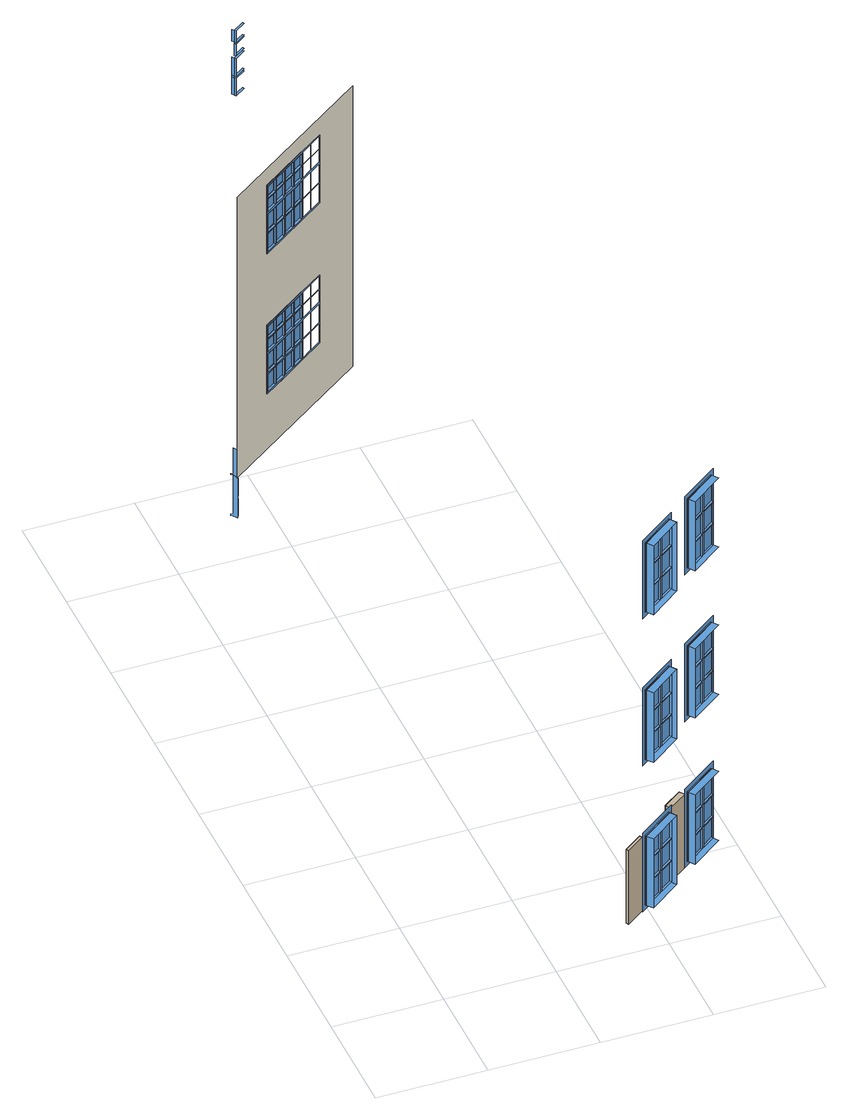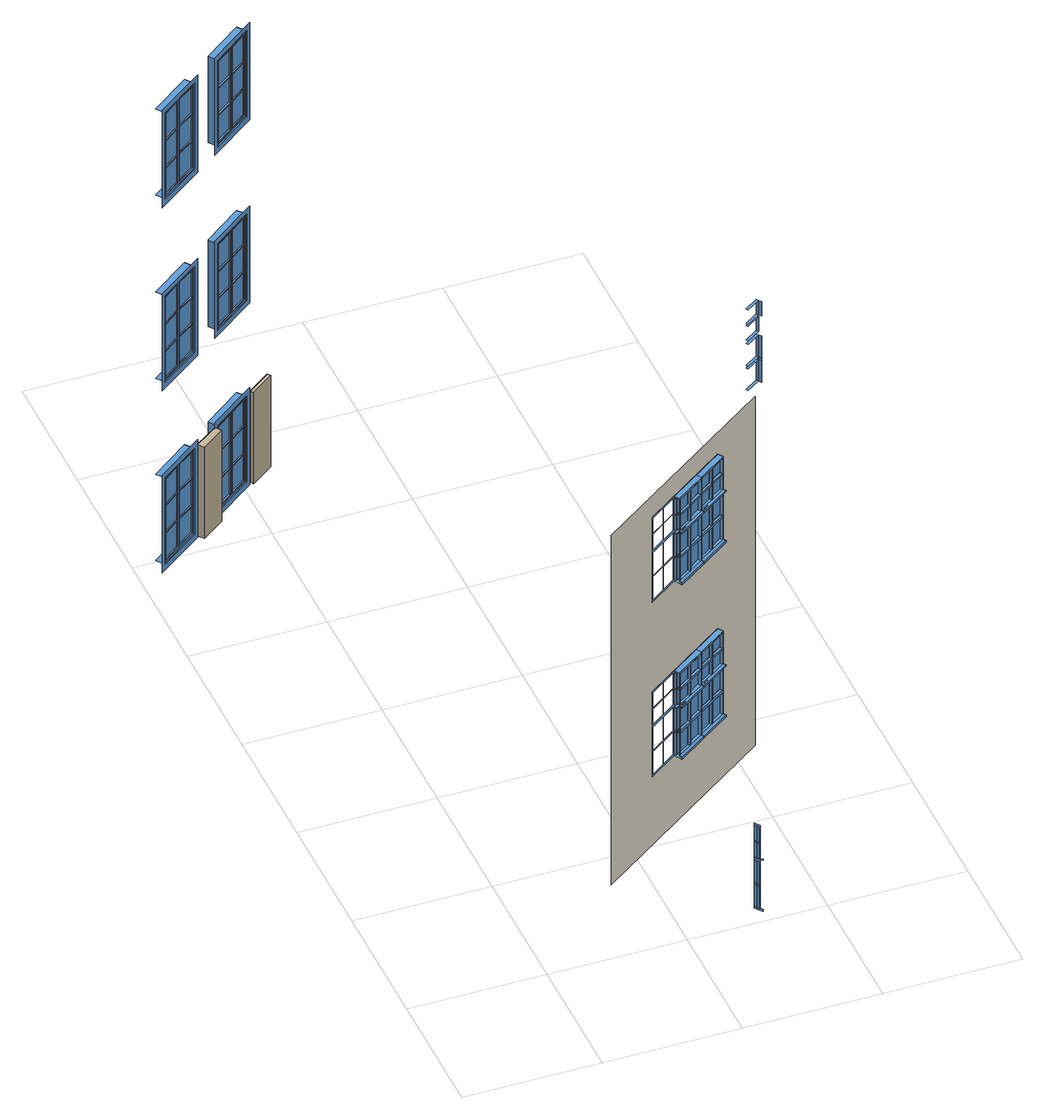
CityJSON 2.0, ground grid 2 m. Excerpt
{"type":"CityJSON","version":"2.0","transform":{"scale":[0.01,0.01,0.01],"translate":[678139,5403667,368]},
"CityObjects":{
"building1":{"type":"Building","attributes":{"measuredHeight":14.99},"children":["building1-1","building1-2"],"geometry":[{"type":"MultiSurface","lod":"3","boundaries":[[[0,1,2,3]],[[4,5,6,7]],[[8,9,10,11]],[[12,2,1,13]],[[14,6,5,15]],[[16,10,9,17]],[[18,19,20,21]],[[22,23,24,25]],[[26,27,28,29]],[[30,31,32,33]],[[34,35,36,37]],[[38,39,40,41]],[[42,43,44,45]],[[46,47,48,49]],[[50,51,52,53]],[[54,20,19,55]],[[56,24,23,57]],[[58,28,27,59]],[[60,32,31,61]],[[62,36,35,63]],[[64,40,39,65]],[[66,44,43,67]],[[68,48,47,69]],[[70,52,51,71]],[[72,73,74,75],[29,76,77,26],[78,79,18,21],[80,81,22,25]],[[82,83,84,85],[41,86,87,38],[88,89,30,33],[90,91,34,37]],[[92,93,94,95],[53,96,97,50],[98,99,42,45],[100,101,46,49]],[[77,102,27,26]],[[81,103,23,22]],[[79,104,19,18]],[[87,105,39,38]],[[91,106,35,34]],[[89,107,31,30]],[[97,108,51,50]],[[101,109,47,46]],[[99,110,43,42]],[[21,20,111,78]],[[29,28,112,76]],[[25,24,113,80]],[[33,32,114,88]],[[41,40,115,86]],[[37,36,116,90]],[[45,44,117,98]],[[53,52,118,96]],[[49,48,119,100]],[[112,28,27,102]],[[103,113,24,23]],[[104,111,20,19]],[[115,40,39,105]],[[106,116,36,35]],[[107,114,32,31]],[[118,52,51,108]],[[109,119,48,47]],[[110,117,44,43]],[[59,27,102,120]],[[121,111,20,54]],[[57,23,103,122]],[[123,113,24,56]],[[124,112,28,58]],[[55,19,104,125]],[[65,39,105,126]],[[127,114,32,60]],[[63,35,106,128]],[[129,116,36,62]],[[130,115,40,64]],[[61,31,107,131]],[[71,51,108,132]],[[133,117,44,66]],[[69,47,109,134]],[[135,119,48,68]],[[136,118,52,70]],[[67,43,110,137]],[[78,111,104,79]],[[80,113,103,81]],[[76,112,102,77]],[[88,114,107,89]],[[90,116,106,91]],[[86,115,105,87]],[[98,117,110,99]],[[100,119,109,101]],[[96,118,108,97]],[[122,103,113,123]],[[120,102,112,124]],[[125,104,111,121]],[[128,106,116,129]],[[126,105,115,130]],[[131,107,114,127]],[[134,109,119,135]],[[132,108,118,136]],[[137,110,117,133]],[[138,139,140,141],[142,0,3,143]],[[144,145,146,147],[148,4,7,149]],[[150,151,152,153],[154,8,11,155]],[[142,156,1,0]],[[148,157,5,4]],[[154,158,9,8]],[[3,2,159,143]],[[7,6,160,149]],[[11,10,161,155]],[[156,159,2,1],[162,163,164,165],[74,73,72,75]],[[157,160,6,5],[166,167,168,169],[84,83,82,85]],[[158,161,10,9],[170,171,172,173],[94,93,92,95]],[[174,159,2,12]],[[13,1,156,175]],[[176,160,6,14]],[[15,5,157,177]],[[178,161,10,16]],[[17,9,158,179]],[[180,181,182,183]],[[184,185,186,187]],[[188,189,190,191]],[[192,193,194,195]],[[196,197,198,199]],[[200,201,202,203]],[[204,205,206,207]],[[208,209,210,211]],[[212,213,214,215]],[[216,186,185,217]],[[218,190,189,219]],[[220,182,181,221]],[[222,198,197,223]],[[224,202,201,225]],[[226,194,193,227]],[[228,210,209,229]],[[230,214,213,231]],[[232,206,205,233]],[[164,163,162,165],[191,234,235,188],[236,237,184,187],[238,239,180,183]],[[168,167,166,169],[203,240,241,200],[242,243,196,199],[244,245,192,195]],[[172,171,170,173],[215,246,247,212],[248,249,208,211],[250,251,204,207]],[[235,252,189,188]],[[187,186,253,236]],[[183,182,254,238]],[[237,255,185,184]],[[239,256,181,180]],[[191,190,257,234]],[[241,258,201,200]],[[199,198,259,242]],[[195,194,260,244]],[[243,261,197,196]],[[245,262,193,192]],[[203,202,263,240]],[[247,264,213,212]],[[211,210,265,248]],[[207,206,266,250]],[[249,267,209,208]],[[251,268,205,204]],[[215,214,269,246]],[[257,190,189,252]],[[256,254,182,181]],[[255,253,186,185]],[[263,202,201,258]],[[262,260,194,193]],[[261,259,198,197]],[[269,214,213,264]],[[268,266,206,205]],[[267,265,210,209]],[[270,254,182,220]],[[221,181,256,271]],[[272,257,190,218]],[[219,189,252,273]],[[217,185,255,274]],[[275,253,186,216]],[[276,260,194,226]],[[227,193,262,277]],[[278,263,202,224]],[[225,201,258,279]],[[223,197,261,280]],[[281,259,198,222]],[[282,266,206,232]],[[233,205,268,283]],[[284,269,214,230]],[[231,213,264,285]],[[229,209,267,286]],[[287,265,210,228]],[[236,253,255,237]],[[234,257,252,235]],[[238,254,256,239]],[[242,259,261,243]],[[240,263,258,241]],[[244,260,262,245]],[[248,265,267,249]],[[246,269,264,247]],[[250,266,268,251]],[[273,252,257,272]],[[274,255,253,275]],[[271,256,254,270]],[[279,258,263,278]],[[280,261,259,281]],[[277,262,260,276]],[[285,264,269,284]],[[286,267,265,287]],[[283,268,266,282]],[[143,159,156,142]],[[149,160,157,148]],[[155,161,158,154]],[[175,156,159,174]],[[177,157,160,176]],[[179,158,161,178]],[[288,289,290,291]],[[292,293,294,295]],[[296,297,298,299]],[[300,290,289,301]],[[302,294,293,303]],[[304,298,297,305]],[[306,307,308,309]],[[310,311,312,313]],[[314,315,316,317]],[[318,319,320,321]],[[322,323,324,325]],[[326,327,328,329]],[[330,331,332,333]],[[334,335,336,337]],[[338,339,340,341]],[[342,308,307,343]],[[344,312,311,345]],[[346,316,315,347]],[[348,320,319,349]],[[350,324,323,351]],[[352,328,327,353]],[[354,332,331,355]],[[356,336,335,357]],[[358,340,339,359]],[[360,361,362,363],[317,364,365,314],[366,367,306,309],[368,369,310,313]],[[370,371,372,373],[329,374,375,326],[376,377,318,321],[378,379,322,325]],[[380,381,382,383],[341,384,385,338],[386,387,330,333],[388,389,334,337]],[[365,390,315,314]],[[369,391,311,310]],[[367,392,307,306]],[[375,393,327,326]],[[379,394,323,322]],[[377,395,319,318]],[[385,396,339,338]],[[389,397,335,334]],[[387,398,331,330]],[[309,308,399,366]],[[317,316,400,364]],[[313,312,401,368]],[[321,320,402,376]],[[329,328,403,374]],[[325,324,404,378]],[[333,332,405,386]],[[341,340,406,384]],[[337,336,407,388]],[[400,316,315,390]],[[391,401,312,311]],[[392,399,308,307]],[[403,328,327,393]],[[394,404,324,323]],[[395,402,320,319]],[[406,340,339,396]],[[397,407,336,335]],[[398,405,332,331]],[[408,399,308,342]],[[409,401,312,344]],[[410,400,316,346]],[[411,402,320,348]],[[412,404,324,350]],[[413,403,328,352]],[[414,405,332,354]],[[415,407,336,356]],[[416,406,340,358]],[[347,315,390,417]],[[345,311,391,418]],[[343,307,392,419]],[[353,327,393,420]],[[351,323,394,421]],[[349,319,395,422]],[[359,339,396,423]],[[357,335,397,424]],[[355,331,398,425]],[[366,399,392,367]],[[368,401,391,369]],[[364,400,390,365]],[[376,402,395,377]],[[378,404,394,379]],[[374,403,393,375]],[[386,405,398,387]],[[388,407,397,389]],[[384,406,396,385]],[[418,391,401,409]],[[417,390,400,410]],[[419,392,399,408]],[[421,394,404,412]],[[420,393,403,413]],[[422,395,402,411]],[[424,397,407,415]],[[423,396,406,416]],[[425,398,405,414]],[[426,427,428,429],[430,288,291,431]],[[432,433,434,435],[436,292,295,437]],[[438,439,440,441],[442,296,299,443]],[[291,290,444,431]],[[295,294,445,437]],[[299,298,446,443]],[[430,447,289,288]],[[436,448,293,292]],[[442,449,297,296]],[[447,444,290,289],[450,451,452,453],[362,361,360,363]],[[448,445,294,293],[454,455,456,457],[372,371,370,373]],[[449,446,298,297],[458,459,460,461],[382,381,380,383]],[[462,444,290,300]],[[301,289,447,463]],[[464,445,294,302]],[[303,293,448,465]],[[466,446,298,304]],[[305,297,449,467]],[[468,469,470,471]],[[472,473,474,475]],[[476,477,478,479]],[[480,481,482,483]],[[484,485,486,487]],[[488,489,490,491]],[[492,493,494,495]],[[496,497,498,499]],[[500,501,502,503]],[[504,474,473,505]],[[506,478,477,507]],[[508,470,469,509]],[[510,486,485,511]],[[512,490,489,513]],[[514,482,481,515]],[[516,498,497,517]],[[518,502,501,519]],[[520,494,493,521]],[[452,451,450,453],[479,522,523,476],[524,525,472,475],[526,527,468,471]],[[456,455,454,457],[491,528,529,488],[530,531,484,487],[532,533,480,483]],[[460,459,458,461],[503,534,535,500],[536,537,496,499],[538,539,492,495]],[[523,540,477,476]],[[475,474,541,524]],[[471,470,542,526]],[[525,543,473,472]],[[527,544,469,468]],[[479,478,545,522]],[[529,546,489,488]],[[487,486,547,530]],[[483,482,548,532]],[[531,549,485,484]],[[533,550,481,480]],[[491,490,551,528]],[[535,552,501,500]],[[499,498,553,536]],[[495,494,554,538]],[[537,555,497,496]],[[539,556,493,492]],[[503,502,557,534]],[[545,478,477,540]],[[544,542,470,469]],[[543,541,474,473]],[[551,490,489,546]],[[550,548,482,481]],[[549,547,486,485]],[[557,502,501,552]],[[556,554,494,493]],[[555,553,498,497]],[[558,542,470,508]],[[509,469,544,559]],[[560,545,478,506]],[[507,477,540,561]],[[505,473,543,562]],[[563,541,474,504]],[[564,548,482,514]],[[515,481,550,565]],[[566,551,490,512]],[[513,489,546,567]],[[511,485,549,568]],[[569,547,486,510]],[[570,554,494,520]],[[521,493,556,571]],[[572,557,502,518]],[[519,501,552,573]],[[517,497,555,574]],[[575,553,498,516]],[[524,541,543,525]],[[522,545,540,523]],[[526,542,544,527]],[[530,547,549,531]],[[528,551,546,529]],[[532,548,550,533]]],"semantics":{"surfaces":[{"type":"Window","frameKlumMaterialClass":"Wood","frameKlumMaterialIndex":"L101","paneMaterialClass":"Glass","_cityeditor_layer":"Unclassified.LoD3"}],"values":[0,0,0,0,0,0,0,0,0,0,0,0,0,0,0,0,0,0,0,0,0,0,0,0,0,0,0,0,0,0,0,0,0,0,0,0,0,0,0,0,0,0,0,0,0,0,0,0,0,0,0,0,0,0,0,0,0,0,0,0,0,0,0,0,0,0,0,0,0,0,0,0,0,0,0,0,0,0,0,0,0,0,0,0,0,0,0,0,0,0,0,0,0,0,0,0,0,0,0,0,0,0,0,0,0,0,0,0,0,0,0,0,0,0,0,0,0,0,0,0,0,0,0,0,0,0,0,0,0,0,0,0,0,0,0,0,0,0,0,0,0,0,0,0,0,0,0,0,0,0,0,0,0,0,0,0,0,0,0,0,0,0,0,0,0,0,0,0,0,0,0,0,0,0,0,0,0,0,0,0,0,0,0,0,0,0,0,0,0,0,0,0,0,0,0,0,0,0,0,0,0,0,0,0,0,0,0,0,0,0,0,0,0,0,0,0,0,0,0,0,0,0,0,0,0,0,0,0,0,0,0,0,0,0,0,0,0,0,0,0,0,0,0,0,0,0,0,0,0,0,0,0,0,0,0,0,0,0,0,0,0,0,0,0,0,0,0,0,0,0,0,0,0,0,0,0,0,0,0,0,0,0,0,0,0,0,0,0,0,0,0,0,0,0,0,0,0,0,0,0,0,0,0,0,0,0,0,0,0,0,0,0,0,0,0,0,0,0,0,0,0,0,0,0,0,0,0,0,0,0,0,0,0,0,0,0,0,0,0,0,0,0,0,0,0,0,0,0,0,0,0,0,0,0,0,0,0,0,0,0,0,0,0,0,0,0,0,0,0,0,0,0,0,0,0,0,0,0]}}]},
"building1-1":{"type":"BuildingInstallation","attributes":{"klumMaterialClass":"Wood","klumMaterialIndex":"L102","relationToConstruction":"outside"},"parents":["building1"],"geometry":[{"type":"MultiSurface","lod":"3","boundaries":[[[576,577,578,579]],[[577,576,580,581]],[[579,578,582,583]],[[576,579,583,580]],[[583,582,581,580]],[[578,577,581,582]]]}]},
"building1-2":{"type":"BuildingInstallation","attributes":{"klumMaterialClass":"Wood","klumMaterialIndex":"L102","relationToConstruction":"outside"},"parents":["building1"],"geometry":[{"type":"MultiSurface","lod":"3","boundaries":[[[584,585,586,587]],[[585,584,588,589]],[[587,586,590,591]],[[584,587,591,588]],[[591,590,589,588]],[[586,585,589,590]]]}]},
"building2":{"type":"Building","attributes":{"measuredHeight":14.04},"geometry":[{"type":"MultiSurface","lod":"3","boundaries":[[[592,593,594,595]],[[596,597,592,595]],[[594,593,598,599]],[[600,601,602,603]],[[604,598,593,605]],[[606,607,608,609]],[[610,602,601,611]],[[612,592,597,613]],[[614,615,616,617,618,619,620]],[[619,618,621,622,623,624,625]],[[626,627,628,629]],[[630,631,632,633]],[[634,635,636,637]],[[638,639,640,641]],[[640,631,630,641]],[[636,627,626,637]],[[642,640,639,643]],[[644,632,631,645]],[[646,628,627,647]],[[648,636,635,649]],[[650,651,607,606]],[[652,653,602,610]],[[654,655,592,612]],[[656,657,598,604]],[[611,601,658,659]],[[609,608,660,661]],[[605,593,662,663]],[[613,597,664,665]],[[666,667,668,669,670,671,672]],[[673,674,675,676,677,678,679]],[[680,681,682,683,667,666,684]],[[685,686,687,688,674,673,689]],[[690,691,692,693]],[[694,695,696,697]],[[698,699,700,701]],[[702,703,704,705]],[[704,695,694,705]],[[700,691,690,701]],[[706,707,708,709]],[[710,711,712,713]],[[714,715,716,717]],[[718,719,720,721]],[[720,711,710,721]],[[716,707,706,717]],[[722,704,703,723]],[[724,696,695,725]],[[726,692,691,727]],[[728,700,699,729]],[[730,720,719,731]],[[732,712,711,733]],[[734,708,707,735]],[[736,716,715,737]],[[697,696,738,739]],[[740,741,703,702]],[[701,700,742,743]],[[744,745,699,698]],[[705,704,746,747]],[[748,749,695,694]],[[693,692,750,751]],[[752,753,691,690]],[[713,712,754,755]],[[717,716,756,757]],[[721,720,758,759]],[[709,708,760,761]],[[762,763,719,718]],[[764,765,715,714]],[[766,767,711,710]],[[768,769,707,706]],[[691,692,750,753]],[[704,695,749,746]],[[700,691,753,742]],[[695,696,738,749]],[[703,704,746,741]],[[699,700,742,745]],[[707,708,760,769]],[[720,711,767,758]],[[716,707,769,756]],[[711,712,754,767]],[[719,720,758,763]],[[715,716,756,765]],[[723,703,741,770]],[[725,695,749,771]],[[727,691,753,772]],[[729,699,745,773]],[[731,719,763,774]],[[733,711,767,775]],[[735,707,769,776]],[[737,715,765,777]],[[778,738,696,724]],[[779,742,700,728]],[[780,746,704,722]],[[781,750,692,726]],[[782,754,712,732]],[[783,756,716,736]],[[784,758,720,730]],[[785,760,708,734]],[[786,787,669,670]],[[788,789,682,683]],[[790,791,676,677]],[[792,793,687,688]],[[794,786,670,671]],[[795,788,683,667]],[[796,790,677,678]],[[797,792,688,674]],[[787,798,799,800,739,697,668,669]],[[789,801,802,803,751,693,681,682]],[[791,804,805,806,755,713,675,676]],[[793,807,808,809,761,709,686,687]],[[751,752,810,803]],[[739,748,811,800]],[[761,768,812,809]],[[755,766,813,806]],[[814,815,747,740]],[[694,705,747,815,816,817,811,748]],[[690,701,743,818,819,820,810,752]],[[821,818,743,744]],[[822,823,759,762]],[[824,825,757,764]],[[826,801,802,820,819,827,821,744,698,701,690,693,681,680]],[[668,667,795,798,799,817,816,828,814,740,702,705,694,697]],[[710,721,759,823,829,830,813,766]],[[706,717,757,825,831,832,812,768]],[[833,807,808,832,831,834,824,764,714,717,706,709,686,685]],[[675,674,797,804,805,830,829,835,822,762,718,721,710,713]],[[747,746,741,740]],[[739,738,749,748]],[[751,750,753,752]],[[743,742,745,744]],[[759,758,763,762]],[[755,754,767,766]],[[761,760,769,768]],[[757,756,765,764]],[[836,741,740,814]],[[738,837,800,739]],[[838,749,748,811]],[[746,839,815,747]],[[840,745,744,821]],[[750,841,803,751]],[[842,753,752,810]],[[742,843,818,743]],[[844,763,762,822]],[[754,845,806,755]],[[846,767,766,813]],[[758,847,823,759]],[[848,765,764,824]],[[760,849,809,761]],[[850,769,768,812]],[[756,851,825,757]],[[811,838,837,800]],[[814,836,839,815]],[[821,840,843,818]],[[810,842,841,803]],[[813,846,845,806]],[[822,844,847,823]],[[824,848,851,825]],[[812,850,849,809]],[[671,794,852,672]],[[826,680,684,853]],[[678,796,854,679]],[[833,685,689,855]],[[837,838,749,738]],[[746,749,838,839]],[[841,842,753,750]],[[836,741,746,839]],[[840,745,742,843]],[[742,753,842,843]],[[845,846,767,754]],[[758,767,846,847]],[[849,850,769,760]],[[844,763,758,847]],[[848,765,756,851]],[[756,769,850,851]],[[773,745,742,779]],[[771,749,738,778]],[[770,741,746,780]],[[772,753,750,781]],[[777,765,756,783]],[[775,767,754,782]],[[774,763,758,784]],[[776,769,760,785]],[[856,839,836,857]],[[858,837,838,859]],[[860,843,840,861]],[[862,841,842,863]],[[864,847,844,865]],[[866,845,846,867]],[[868,851,848,869]],[[870,849,850,871]],[[818,843,872,819]],[[800,837,873,799]],[[820,874,842,810]],[[817,875,838,811]],[[815,839,876,816]],[[828,877,836,814]],[[803,841,878,802]],[[827,879,840,821]],[[825,851,880,831]],[[806,845,881,805]],[[832,882,850,812]],[[830,883,846,813]],[[823,847,884,829]],[[835,885,844,822]],[[809,849,886,808]],[[834,887,848,824]],[[873,875,838,837]],[[875,876,839,838]],[[874,872,843,842]],[[872,879,840,843]],[[876,877,836,839]],[[878,874,842,841]],[[881,883,846,845]],[[883,884,847,846]],[[882,880,851,850]],[[880,887,848,851]],[[884,885,844,847]],[[886,882,850,849]],[[888,873,837,858]],[[889,876,839,856]],[[890,872,843,860]],[[891,878,841,862]],[[892,881,845,866]],[[893,884,847,864]],[[894,880,851,868]],[[895,886,849,870]],[[859,838,875,896]],[[861,840,879,897]],[[857,836,877,898]],[[863,842,874,899]],[[867,846,883,900]],[[869,848,887,901]],[[865,844,885,902]],[[871,850,882,903]],[[794,798,787,786]],[[795,801,789,788]],[[796,804,791,790]],[[797,807,793,792]],[[875,876,816,817]],[[816,876,877,828]],[[799,873,875,817]],[[819,872,879,827]],[[802,878,874,820]],[[874,872,819,820]],[[883,884,829,830]],[[829,884,885,835]],[[805,881,883,830]],[[831,880,887,834]],[[808,886,882,832]],[[882,880,831,832]],[[898,877,876,889]],[[896,875,873,888]],[[899,874,878,891]],[[897,879,872,890]],[[902,885,884,893]],[[900,883,881,892]],[[903,882,886,895]],[[901,887,880,894]],[[904,905,906,907]],[[906,908,909,907]],[[909,908,910,911]],[[912,913,914,915]],[[916,917,912,915]],[[914,913,918,919]],[[920,921,922,923]],[[922,924,925,923]],[[925,924,926,927]],[[928,929,930,931]],[[932,933,928,931]],[[930,929,934,935]],[[936,910,908,937]],[[938,906,905,939]],[[940,918,913,941]],[[942,912,917,943]],[[944,926,924,945]],[[946,922,921,947]],[[948,934,929,949]],[[950,928,933,951]],[[952,953,908,909]],[[954,955,913,914]],[[956,957,905,904]],[[958,959,917,916]],[[960,961,924,925]],[[962,963,929,930]],[[964,965,921,920]],[[966,967,933,932]],[[911,910,968,969]],[[907,906,970,971]],[[915,912,972,973]],[[919,918,974,975]],[[927,926,976,977]],[[923,922,978,979]],[[931,928,980,981]],[[935,934,982,983]],[[905,906,970,957]],[[908,910,968,953]],[[906,908,953,970]],[[913,918,974,955]],[[917,912,972,959]],[[912,913,955,972]],[[921,922,978,965]],[[924,926,976,961]],[[922,924,961,978]],[[929,934,982,963]],[[933,928,980,967]],[[928,929,963,980]],[[937,908,953,984]],[[939,905,957,985]],[[986,968,910,936]],[[987,972,912,942]],[[941,913,955,988]],[[989,974,918,940]],[[943,917,959,990]],[[991,970,906,938]],[[945,924,961,992]],[[947,921,965,993]],[[994,976,926,944]],[[995,980,928,950]],[[949,929,963,996]],[[997,982,934,948]],[[951,933,967,998]],[[999,978,922,946]],[[1000,789,788,1001]],[[1002,787,786,1003]],[[1004,793,792,1005]],[[1006,791,790,1007]],[[1003,786,794,1008]],[[1001,788,795,1009]],[[1007,790,796,1010]],[[1005,792,797,1011]],[[911,801,789,1000,1012,1013,1014,969]],[[919,798,787,1002,1015,1016,1017,975]],[[927,807,793,1004,1018,1019,1020,977]],[[935,804,791,1006,1021,1022,1023,983]],[[919,798,795,1009,1015,1016,1024,1025,1026,1027,958,916,915,914]],[[911,801,826,1028,1012,1013,1029,1030,1031,1032,956,904,907,909]],[[935,804,797,1011,1021,1022,1033,1034,1035,1036,966,932,931,930]],[[927,807,833,1037,1018,1019,1038,1039,1040,1041,964,920,923,925]],[[909,907,971,1042,1030,1029,1043,952]],[[914,915,973,1044,1025,1024,1045,954]],[[925,923,979,1046,1039,1038,1047,960]],[[930,931,981,1048,1034,1033,1049,962]],[[969,952,1043,1014]],[[1032,1042,971,956]],[[975,954,1045,1017]],[[1027,1044,973,958]],[[977,960,1047,1020]],[[1041,1046,979,964]],[[983,962,1049,1023]],[[1036,1048,981,966]],[[971,970,957,956]],[[969,968,953,952]],[[975,974,955,954]],[[973,972,959,958]],[[979,978,965,964]],[[977,976,961,960]],[[983,982,963,962]],[[981,980,967,966]],[[1050,953,952,1043]],[[968,1051,1014,969]],[[970,1052,1042,971]],[[1053,957,956,1032]],[[1054,955,954,1045]],[[1055,959,958,1027]],[[972,1056,1044,973]],[[974,1057,1017,975]],[[1058,961,960,1047]],[[976,1059,1020,977]],[[978,1060,1046,979]],[[1061,965,964,1041]],[[1062,963,962,1049]],[[1063,967,966,1036]],[[980,1064,1048,981]],[[982,1065,1023,983]],[[1043,1050,1051,1014]],[[1032,1053,1052,1042]],[[1027,1055,1056,1044]],[[1045,1054,1057,1017]],[[1047,1058,1059,1020]],[[1041,1061,1060,1046]],[[1036,1063,1064,1048]],[[1049,1062,1065,1023]],[[1028,826,853,1066]],[[1067,852,794,1008]],[[970,953,1050,1052]],[[972,955,1054,1056]],[[978,961,1058,1060]],[[980,963,1062,1064]],[[1051,1050,953,968]],[[1053,957,970,1052]],[[1057,1054,955,974]],[[1055,959,972,1056]],[[1059,1058,961,976]],[[1061,965,978,1060]],[[1065,1062,963,982]],[[1063,967,980,1064]],[[1037,833,855,1068]],[[1069,854,796,1010]],[[984,953,968,986]],[[985,957,970,991]],[[988,955,974,989]],[[990,959,972,987]],[[992,961,976,994]],[[993,965,978,999]],[[996,963,982,997]],[[998,967,980,995]],[[1070,1051,1050,1071]],[[1072,1052,1053,1073]],[[1074,1057,1054,1075]],[[1076,1056,1055,1077]],[[1078,1059,1058,1079]],[[1080,1060,1061,1081]],[[1082,1065,1062,1083]],[[1084,1064,1063,1085]],[[1067,1086,1087,1066,853,684,666,672,852],[1088,1089,1074,1075],[1090,1091,1076,1077],[942,943,990,987],[989,940,941,988],[778,724,725,771],[722,723,770,780],[898,889,856,857],[896,888,858,859],[897,890,860,861],[862,863,899,891],[726,727,772,781],[773,779,728,729],[985,991,938,939],[936,937,984,986],[1070,1071,1092,1093],[1094,1095,1072,1073],[1096,1097,1098,1099],[1100,1101,1102,1103],[1104,1105,1106,1107],[1108,1109,1110,1111],[1112,1113,1114,1115],[1116,1117,1118,1119],[1120,1121,1122,1123],[1124,1125,1126,1127]],[[1069,1128,1129,1068,855,689,673,679,854],[1130,1131,1082,1083],[1132,1133,1084,1085],[950,951,998,995],[997,948,949,996],[782,732,733,775],[730,731,774,784],[902,893,864,865],[900,892,866,867],[901,894,868,869],[870,871,903,895],[734,735,776,785],[777,783,736,737],[993,999,946,947],[944,945,992,994],[1078,1079,1134,1135],[1136,1137,1080,1081],[1138,1139,1140,1141],[1142,1143,1144,1145],[1146,1147,1148,1149],[1150,1151,1152,1153],[1154,1155,1156,1157],[1158,1159,1160,1161],[1162,1163,1164,1165],[1166,1167,1168,1169]],[[1170,1171,1172,1173],[1086,1067,852,672,666,684,1087],[1128,1069,854,679,689,1129]],[[1029,1174,1050,1043]],[[1031,1175,1053,1032]],[[1026,1176,1055,1027]],[[1024,1177,1054,1045]],[[1038,1178,1058,1047]],[[1040,1179,1061,1041]],[[1035,1180,1063,1036]],[[1033,1181,1062,1049]],[[1014,1051,1182,1013]],[[1042,1052,1183,1030]],[[1044,1056,1184,1025]],[[1017,1057,1185,1016]],[[1020,1059,1186,1019]],[[1046,1060,1187,1039]],[[1048,1064,1188,1034]],[[1023,1065,1189,1022]],[[1182,1174,1050,1051]],[[1183,1175,1053,1052]],[[1185,1177,1054,1057]],[[1174,1183,1052,1050]],[[1184,1176,1055,1056]],[[1177,1184,1056,1054]],[[1186,1178,1058,1059]],[[1187,1179,1061,1060]],[[1189,1181,1062,1065]],[[1178,1187,1060,1058]],[[1188,1180,1063,1064]],[[1181,1188,1064,1062]],[[1095,1183,1052,1072]],[[1071,1050,1174,1092]],[[1093,1182,1051,1070]],[[1077,1055,1176,1090]],[[1075,1054,1177,1088]],[[1089,1185,1057,1074]],[[1073,1053,1175,1094]],[[1091,1184,1056,1076]],[[1137,1187,1060,1080]],[[1079,1058,1178,1134]],[[1135,1186,1059,1078]],[[1085,1063,1180,1132]],[[1083,1062,1181,1130]],[[1131,1189,1065,1082]],[[1081,1061,1179,1136]],[[1133,1188,1064,1084]],[[1094,1175,1183,1095]],[[1092,1174,1182,1093]],[[1088,1177,1185,1089]],[[1090,1176,1184,1091]],[[1136,1179,1187,1137]],[[1134,1178,1186,1135]],[[1130,1181,1189,1131]],[[1132,1180,1188,1133]],[[1097,1190,1191,1098]],[[1126,1192,1193,1127]],[[1120,1194,1195,1121]],[[1100,1196,1197,1101]],[[1139,1198,1199,1140]],[[1168,1200,1201,1169]],[[1162,1202,1203,1163]],[[1142,1204,1205,1143]]],"semantics":{"surfaces":[{"type":"Window","frameMaterialClass":"Wood","frameMaterialName":"PaintedWood","frameMaterialUncertainty":"0.3","paneMaterialClass":"Glass","_cityeditor_layer":"Unclassified.LoD3"},{"type":"WallSurface","klumMaterialClass":"Plaster","klumMaterialIndex":"I202","materialUncertainty":"0.3"}],"values":[0,0,0,0,0,0,0,0,0,0,0,0,0,0,0,0,0,0,0,0,0,0,0,0,0,0,0,0,0,0,0,0,0,0,0,0,0,0,0,0,0,0,0,0,0,0,0,0,0,0,0,0,0,0,0,0,0,0,0,0,0,0,0,0,0,0,0,0,0,0,0,0,0,0,0,0,0,0,0,0,0,0,0,0,0,0,0,0,0,0,0,0,0,0,0,0,0,0,0,0,0,0,0,0,0,0,0,0,0,0,0,0,0,0,0,0,0,0,0,0,0,0,0,0,0,0,0,0,0,0,0,0,0,0,0,0,0,0,0,0,0,0,0,0,0,0,0,0,0,0,0,0,0,0,0,0,0,0,0,0,0,0,0,0,0,0,0,0,0,0,0,0,0,0,0,0,0,0,0,0,0,0,0,0,0,0,0,0,0,0,0,0,0,0,0,0,0,0,0,0,0,0,0,0,0,0,0,0,0,0,0,0,0,0,0,0,0,0,0,0,0,0,0,0,0,0,0,0,0,0,0,0,0,0,0,0,0,0,0,0,0,0,0,0,0,0,0,0,0,0,0,0,0,0,0,0,0,0,0,0,0,0,0,0,0,0,0,0,0,0,0,0,0,0,0,0,0,0,0,0,0,0,0,0,0,0,0,0,0,0,0,0,0,0,0,0,0,0,0,0,0,0,0,0,0,0,0,0,0,0,0,0,0,0,0,0,0,0,0,0,0,0,0,0,0,0,0,0,0,0,0,0,0,0,0,0,0,0,0,0,0,0,0,0,0,0,0,0,0,0,0,0,0,0,0,0,0,0,0,0,0,0,0,0,0,0,0,0,0,0,0,0,0,0,0,0,0,0,0,0,0,0,0,0,0,0,0,0,0,0,0,0,0,0,0,0,0,0,0,0,0,0,0,0,0,0,0,0,0,0,0,0,0,0,1,0,0,0,0,0,0,0,0,0,0,0,0,0,0,0,0,0,0,0,0,0,0,0,0,0,0,0,0,0,0,0,0,0,0,0,0,0,0,0,0,0,0,0,0,0,0,0,0,0,0,0,0,0,0,0,0,0,0,0,0]}}]}
},
"vertices":[
[396,97,218],[397,96,218],[397,96,71],[396,97,71],[396,97,842],[397,96,842],[397,96,695],[396,97,695],[396,97,529],[397,96,529],[397,96,381],[396,97,381],[406,85,71],[406,85,218],[406,85,695],[406,85,842],[406,85,381],[406,85,529],[401,98,167],[402,97,167],[402,97,122],[401,98,122],[401,98,120],[402,97,120],[402,97,76],[401,98,76],[401,98,213],[402,97,213],[402,97,169],[401,98,169],[401,98,790],[402,97,790],[402,97,746],[401,98,746],[401,98,744],[402,97,744],[402,97,700],[401,98,700],[401,98,837],[402,97,837],[402,97,792],[401,98,792],[401,98,477],[402,97,477],[402,97,433],[401,98,433],[401,98,431],[402,97,431],[402,97,386],[401,98,386],[401,98,524],[402,97,524],[402,97,479],[401,98,479],[404,94,122],[404,94,167],[404,94,76],[404,94,120],[404,94,169],[404,94,213],[404,94,746],[404,94,790],[404,94,700],[404,94,744],[404,94,792],[404,94,837],[404,94,433],[404,94,477],[404,94,386],[404,94,431],[404,94,479],[404,94,524],[426,117,74],[399,97,74],[399,97,215],[426,117,215],[425,117,169],[425,117,213],[425,117,122],[425,117,167],[425,117,76],[425,117,120],[426,117,697],[399,97,697],[399,97,839],[426,117,839],[425,117,792],[425,117,837],[425,117,746],[425,117,790],[425,117,700],[425,117,744],[426,117,384],[399,97,384],[399,97,526],[426,117,526],[425,117,479],[425,117,524],[425,117,433],[425,117,477],[425,117,386],[425,117,431],[426,115,213],[426,115,120],[426,115,167],[426,115,837],[426,115,744],[426,115,790],[426,115,524],[426,115,431],[426,115,477],[426,115,122],[426,115,169],[426,115,76],[426,115,746],[426,115,792],[426,115,700],[426,115,433],[426,115,479],[426,115,386],[428,112,213],[428,112,122],[428,112,120],[428,112,76],[428,112,169],[428,112,167],[428,112,837],[428,112,746],[428,112,744],[428,112,700],[428,112,792],[428,112,790],[428,112,524],[428,112,433],[428,112,431],[428,112,386],[428,112,479],[428,112,477],[461,146,61],[390,93,61],[390,93,228],[461,146,228],[455,142,218],[455,142,71],[461,146,685],[390,93,685],[390,93,851],[461,146,851],[455,142,842],[455,142,695],[461,146,372],[390,93,372],[390,93,538],[461,146,538],[455,142,529],[455,142,381],[456,140,218],[456,140,842],[456,140,529],[456,140,71],[456,140,695],[456,140,381],[428,119,215],[428,119,74],[454,139,74],[454,139,215],[428,119,839],[428,119,697],[454,139,697],[454,139,839],[428,119,526],[428,119,384],[454,139,384],[454,139,526],[464,129,71],[464,129,218],[464,129,695],[464,129,842],[464,129,381],[464,129,529],[429,120,120],[430,118,120],[430,118,76],[429,120,76],[429,120,167],[430,118,167],[430,118,122],[429,120,122],[429,120,213],[430,118,213],[430,118,169],[429,120,169],[429,120,744],[430,118,744],[430,118,700],[429,120,700],[429,120,790],[430,118,790],[430,118,746],[429,120,746],[429,120,837],[430,118,837],[430,118,792],[429,120,792],[429,120,431],[430,118,431],[430,118,386],[429,120,386],[429,120,477],[430,118,477],[430,118,433],[429,120,433],[429,120,524],[430,118,524],[430,118,479],[429,120,479],[432,115,122],[432,115,167],[432,115,169],[432,115,213],[432,115,76],[432,115,120],[432,115,746],[432,115,790],[432,115,792],[432,115,837],[432,115,700],[432,115,744],[432,115,433],[432,115,477],[432,115,479],[432,115,524],[432,115,386],[432,115,431],[453,138,169],[453,138,213],[453,138,122],[453,138,167],[453,138,76],[453,138,120],[453,138,792],[453,138,837],[453,138,746],[453,138,790],[453,138,700],[453,138,744],[453,138,479],[453,138,524],[453,138,433],[453,138,477],[453,138,386],[453,138,431],[454,136,213],[454,136,122],[454,136,76],[454,136,167],[454,136,120],[454,136,169],[454,136,837],[454,136,746],[454,136,700],[454,136,790],[454,136,744],[454,136,792],[454,136,524],[454,136,433],[454,136,386],[454,136,477],[454,136,431],[454,136,479],[457,133,76],[457,133,120],[457,133,169],[457,133,213],[457,133,167],[457,133,122],[457,133,700],[457,133,744],[457,133,792],[457,133,837],[457,133,790],[457,133,746],[457,133,386],[457,133,431],[457,133,479],[457,133,524],[457,133,477],[457,133,433],[502,177,220],[503,176,220],[503,176,73],[502,177,73],[502,177,844],[503,176,844],[503,176,697],[502,177,697],[502,177,531],[503,176,531],[503,176,384],[502,177,384],[511,165,73],[511,165,220],[511,165,697],[511,165,844],[511,165,384],[511,165,531],[506,178,169],[507,176,169],[507,176,124],[506,178,124],[506,178,122],[507,176,122],[507,176,78],[506,178,78],[506,178,215],[507,176,215],[507,176,171],[506,178,171],[506,178,792],[507,176,792],[507,176,748],[506,178,748],[506,178,746],[507,176,746],[507,176,701],[506,178,701],[506,178,839],[507,176,839],[507,176,794],[506,178,794],[506,178,479],[507,176,479],[507,176,435],[506,178,435],[506,178,433],[507,176,433],[507,176,388],[506,178,388],[506,178,526],[507,176,526],[507,176,481],[506,178,481],[510,173,124],[510,173,169],[510,173,78],[510,173,122],[510,173,171],[510,173,215],[510,173,748],[510,173,792],[510,173,701],[510,173,746],[510,173,794],[510,173,839],[510,173,435],[510,173,479],[510,173,388],[510,173,433],[510,173,481],[510,173,526],[532,197,76],[505,177,76],[505,177,217],[532,197,217],[531,196,171],[531,196,215],[531,196,124],[531,196,169],[531,196,78],[531,196,122],[532,197,700],[505,177,700],[505,177,841],[532,197,841],[531,196,794],[531,196,839],[531,196,748],[531,196,792],[531,196,701],[531,196,746],[532,197,387],[505,177,387],[505,177,528],[532,197,528],[531,196,481],[531,196,526],[531,196,435],[531,196,479],[531,196,388],[531,196,433],[532,195,215],[532,195,122],[532,195,169],[532,195,839],[532,195,746],[532,195,792],[532,195,526],[532,195,433],[532,195,479],[532,195,124],[532,195,171],[532,195,78],[532,195,748],[532,195,794],[532,195,701],[532,195,435],[532,195,481],[532,195,388],[534,192,124],[534,192,78],[534,192,171],[534,192,748],[534,192,701],[534,192,794],[534,192,435],[534,192,388],[534,192,481],[534,192,215],[534,192,122],[534,192,169],[534,192,839],[534,192,746],[534,192,792],[534,192,526],[534,192,433],[534,192,479],[567,226,63],[496,173,63],[496,173,230],[567,226,230],[561,221,220],[561,221,73],[567,226,687],[496,173,687],[496,173,853],[567,226,853],[561,221,844],[561,221,697],[567,226,374],[496,173,374],[496,173,540],[567,226,540],[561,221,531],[561,221,384],[562,220,73],[562,220,697],[562,220,384],[562,220,220],[562,220,844],[562,220,531],[533,198,217],[533,198,76],[560,218,76],[560,218,217],[533,198,841],[533,198,700],[560,218,700],[560,218,841],[533,198,528],[533,198,387],[560,218,387],[560,218,528],[570,209,73],[570,209,220],[570,209,697],[570,209,844],[570,209,384],[570,209,531],[535,199,122],[536,198,122],[536,198,78],[535,199,78],[535,199,169],[536,198,169],[536,198,124],[535,199,124],[535,199,215],[536,198,215],[536,198,171],[535,199,171],[535,199,746],[536,198,746],[536,198,701],[535,199,701],[535,199,792],[536,198,792],[536,198,748],[535,199,748],[535,199,839],[536,198,839],[536,198,794],[535,199,794],[535,199,433],[536,198,433],[536,198,388],[535,199,388],[535,199,479],[536,198,479],[536,198,435],[535,199,435],[535,199,526],[536,198,526],[536,198,481],[535,199,481],[538,195,124],[538,195,169],[538,195,171],[538,195,215],[538,195,78],[538,195,122],[538,195,748],[538,195,792],[538,195,794],[538,195,839],[538,195,701],[538,195,746],[538,195,435],[538,195,479],[538,195,481],[538,195,526],[538,195,388],[538,195,433],[559,218,171],[559,218,215],[559,218,124],[559,218,169],[559,218,78],[559,218,122],[559,218,794],[559,218,839],[559,218,748],[559,218,792],[559,218,701],[559,218,746],[559,218,481],[559,218,526],[559,218,435],[559,218,479],[559,218,388],[559,218,433],[560,216,215],[560,216,124],[560,216,78],[560,216,169],[560,216,122],[560,216,171],[560,216,839],[560,216,748],[560,216,701],[560,216,792],[560,216,746],[560,216,794],[560,216,526],[560,216,435],[560,216,388],[560,216,479],[560,216,433],[560,216,481],[562,213,78],[562,213,122],[562,213,171],[562,213,215],[562,213,169],[562,213,124],[562,213,701],[562,213,746],[562,213,794],[562,213,839],[562,213,792],[562,213,748],[562,213,388],[562,213,433],[562,213,481],[562,213,526],[562,213,479],[562,213,435],
[355,67,65],[389,92,65],[389,92,221],[355,67,221],[352,72,65],[386,97,65],[386,97,221],[352,72,221],
[461,147,65],[496,172,65],[496,172,221],[461,147,221],[455,156,65],[489,181,65],[489,181,221],[455,156,221],
[113,1237,1060],[113,1237,1056],[110,1241,1056],[110,1241,1060],[110,1241,1098],[113,1237,1098],[113,1237,1019],[110,1241,1019],[110,1241,1157],[113,1237,1157],[113,1237,1132],[110,1241,1132],[115,1234,1019],[115,1234,1056],[115,1234,1104],[113,1237,1104],[113,1237,1129],[115,1234,1129],[115,1234,1132],[115,1234,1157],[115,1234,1060],[115,1234,1098],[113,1243,264],[113,1243,208],[110,1246,208],[110,1246,206],[113,1243,206],[118,1235,206],[118,1235,264],[113,1243,123],[110,1246,122],[110,1246,119],[113,1243,119],[118,1235,119],[114,1243,233],[116,1240,233],[116,1240,208],[114,1243,208],[114,1243,160],[116,1240,160],[116,1240,123],[114,1243,123],[114,1243,261],[116,1240,261],[116,1240,236],[114,1243,236],[114,1243,202],[116,1240,202],[116,1240,164],[114,1243,164],[119,1236,164],[119,1236,202],[119,1236,123],[119,1236,160],[119,1236,208],[119,1236,233],[119,1236,236],[119,1236,261],[135,1248,1104],[133,1251,1104],[135,1248,1132],[133,1251,1132],[135,1248,1060],[133,1251,1060],[135,1248,1019],[133,1251,1019],[133,1251,1157],[135,1248,1157],[133,1251,1129],[135,1248,1129],[133,1251,1056],[135,1248,1056],[133,1251,1098],[135,1248,1098],[148,1178,802],[143,1185,802],[143,1185,719],[140,1189,718],[140,1189,715],[143,1185,715],[148,1178,715],[148,1178,504],[143,1185,504],[143,1185,421],[140,1189,420],[140,1189,417],[143,1185,417],[148,1178,417],[143,1185,860],[143,1185,804],[140,1189,804],[140,1189,802],[148,1178,860],[143,1185,562],[143,1185,506],[140,1189,506],[140,1189,504],[148,1178,562],[144,1186,830],[147,1183,830],[147,1183,804],[144,1186,804],[144,1186,757],[147,1183,757],[147,1183,719],[144,1186,719],[144,1186,857],[147,1183,857],[147,1183,832],[144,1186,832],[144,1186,798],[147,1183,798],[147,1183,760],[144,1186,760],[144,1186,531],[147,1183,531],[147,1183,506],[144,1186,506],[144,1186,458],[147,1183,458],[147,1183,421],[144,1186,421],[144,1186,559],[147,1183,559],[147,1183,534],[144,1186,534],[144,1186,500],[147,1183,500],[147,1183,462],[144,1186,462],[149,1179,760],[149,1179,798],[149,1179,719],[149,1179,757],[149,1179,804],[149,1179,830],[149,1179,832],[149,1179,857],[149,1179,462],[149,1179,500],[149,1179,421],[149,1179,458],[149,1179,506],[149,1179,531],[149,1179,534],[149,1179,559],[167,1197,719],[164,1200,719],[164,1200,798],[167,1197,798],[167,1197,832],[164,1200,832],[164,1200,857],[167,1197,857],[167,1197,760],[164,1200,760],[164,1200,757],[167,1197,757],[167,1197,804],[164,1200,804],[164,1200,830],[167,1197,830],[167,1197,421],[164,1200,421],[167,1197,534],[164,1200,534],[167,1197,462],[164,1200,462],[167,1197,506],[164,1200,506],[164,1200,500],[167,1197,500],[164,1200,559],[167,1197,559],[164,1200,458],[167,1197,458],[164,1200,531],[167,1197,531],[169,1193,798],[169,1193,757],[169,1193,830],[169,1193,857],[169,1193,500],[169,1193,458],[169,1193,531],[169,1193,559],[169,1193,719],[169,1193,832],[169,1193,760],[169,1193,804],[169,1193,421],[169,1193,534],[169,1193,462],[169,1193,506],[184,1220,715],[184,1220,718],[184,1220,802],[184,1220,804],[184,1220,417],[184,1220,420],[184,1220,504],[184,1220,506],[186,1216,715],[186,1216,802],[186,1216,417],[186,1216,504],[186,1216,719],[185,1215,719],[165,1201,719],[186,1216,804],[185,1215,804],[165,1201,804],[186,1216,421],[185,1215,421],[165,1201,421],[186,1216,506],[185,1215,506],[165,1201,506],[165,1201,830],[165,1201,757],[165,1201,531],[165,1201,458],[165,1201,798],[165,1201,760],[185,1215,760],[185,1215,757],[165,1201,832],[185,1215,832],[185,1215,830],[165,1201,857],[165,1201,500],[165,1201,462],[165,1201,559],[165,1201,534],[186,1216,860],[185,1215,857],[185,1215,798],[185,1215,462],[185,1215,458],[185,1215,534],[185,1215,531],[186,1216,562],[185,1215,559],[185,1215,500],[168,1198,798],[168,1198,719],[168,1198,757],[168,1198,760],[168,1198,857],[168,1198,804],[168,1198,830],[168,1198,832],[168,1198,500],[168,1198,421],[168,1198,458],[168,1198,462],[168,1198,559],[168,1198,506],[168,1198,531],[168,1198,534],[191,1209,715],[191,1209,860],[191,1209,417],[191,1209,562],[170,1194,760],[170,1194,798],[170,1194,719],[170,1194,757],[170,1194,832],[170,1194,857],[170,1194,804],[170,1194,830],[170,1194,462],[170,1194,500],[170,1194,421],[170,1194,458],[170,1194,534],[170,1194,559],[170,1194,506],[170,1194,531],[188,1212,832],[188,1212,719],[188,1212,830],[188,1212,757],[188,1212,760],[188,1212,798],[188,1212,804],[188,1212,857],[188,1212,534],[188,1212,421],[188,1212,531],[188,1212,458],[188,1212,462],[188,1212,500],[188,1212,506],[188,1212,559],[190,1208,719],[190,1208,760],[190,1208,832],[190,1208,804],[190,1208,421],[190,1208,462],[190,1208,534],[190,1208,506],[190,1208,757],[190,1208,857],[190,1208,798],[190,1208,830],[190,1208,458],[190,1208,559],[190,1208,500],[190,1208,531],[187,1217,857],[190,1213,857],[190,1213,832],[187,1217,832],[190,1213,830],[187,1217,830],[190,1213,804],[187,1217,804],[190,1213,760],[190,1213,757],[187,1217,757],[187,1217,760],[187,1217,798],[190,1213,798],[190,1213,719],[187,1217,719],[187,1217,559],[190,1213,559],[190,1213,534],[187,1217,534],[190,1213,531],[187,1217,531],[190,1213,506],[187,1217,506],[190,1213,462],[190,1213,458],[187,1217,458],[187,1217,462],[187,1217,500],[190,1213,500],[190,1213,421],[187,1217,421],[193,1210,804],[193,1210,830],[193,1210,832],[193,1210,857],[193,1210,719],[193,1210,757],[193,1210,760],[193,1210,798],[193,1210,506],[193,1210,531],[193,1210,534],[193,1210,559],[193,1210,421],[193,1210,458],[193,1210,462],[193,1210,500],[207,1231,830],[210,1228,830],[207,1231,757],[210,1228,757],[207,1231,857],[210,1228,857],[207,1231,798],[210,1228,798],[207,1231,531],[210,1228,531],[207,1231,458],[210,1228,458],[207,1231,559],[210,1228,559],[207,1231,500],[210,1228,500],[210,1228,804],[207,1231,804],[210,1228,832],[207,1231,832],[210,1228,760],[207,1231,760],[210,1228,719],[207,1231,719],[210,1228,506],[207,1231,506],[210,1228,534],[207,1231,534],[210,1228,462],[207,1231,462],[210,1228,421],[207,1231,421],[212,1224,830],[212,1224,857],[212,1224,804],[212,1224,760],[212,1224,757],[212,1224,719],[212,1224,798],[212,1224,832],[212,1224,531],[212,1224,559],[212,1224,506],[212,1224,462],[212,1224,458],[212,1224,421],[212,1224,500],[212,1224,534],[227,1251,804],[227,1251,802],[227,1251,718],[227,1251,715],[227,1251,506],[227,1251,504],[227,1251,420],[227,1251,417],[229,1247,715],[229,1247,802],[229,1247,417],[229,1247,504],[229,1247,804],[228,1246,804],[208,1232,804],[229,1247,719],[228,1246,719],[208,1232,719],[229,1247,506],[228,1246,506],[208,1232,506],[229,1247,421],[228,1246,421],[208,1232,421],[228,1246,757],[228,1246,760],[228,1246,798],[208,1232,798],[229,1247,860],[228,1246,830],[228,1246,832],[228,1246,857],[208,1232,857],[228,1246,458],[228,1246,462],[228,1246,500],[208,1232,500],[229,1247,562],[228,1246,531],[228,1246,534],[228,1246,559],[208,1232,559],[208,1232,832],[208,1232,830],[208,1232,760],[208,1232,757],[208,1232,534],[208,1232,531],[208,1232,462],[208,1232,458],[211,1229,830],[211,1229,804],[211,1229,832],[211,1229,857],[211,1229,757],[211,1229,798],[211,1229,760],[211,1229,719],[211,1229,531],[211,1229,506],[211,1229,534],[211,1229,559],[211,1229,458],[211,1229,500],[211,1229,462],[211,1229,421],[234,1240,860],[234,1240,715],[234,1240,562],[234,1240,417],[214,1225,804],[214,1225,830],[214,1225,832],[214,1225,857],[214,1225,719],[214,1225,757],[214,1225,760],[214,1225,798],[214,1225,506],[214,1225,531],[214,1225,534],[214,1225,559],[214,1225,421],[214,1225,458],[214,1225,462],[214,1225,500],[278,1271,715],[278,1271,860],[233,1239,757],[233,1239,719],[233,1239,798],[233,1239,760],[233,1239,830],[233,1239,804],[233,1239,857],[233,1239,832],[255,1255,719],[236,1241,719],[236,1241,757],[255,1255,757],[236,1241,760],[236,1241,798],[255,1255,798],[255,1255,760],[276,1270,798],[276,1270,760],[257,1256,760],[257,1256,798],[276,1270,757],[276,1270,719],[257,1256,719],[257,1256,757],[276,1270,857],[276,1270,832],[257,1256,832],[257,1256,857],[257,1256,804],[257,1256,830],[276,1270,830],[276,1270,804],[236,1241,804],[236,1241,830],[255,1255,830],[255,1255,804],[255,1255,857],[255,1255,832],[236,1241,832],[236,1241,857],[278,1271,417],[278,1271,562],[233,1239,458],[233,1239,421],[233,1239,500],[233,1239,462],[233,1239,531],[233,1239,506],[233,1239,559],[233,1239,534],[255,1255,421],[236,1241,421],[236,1241,458],[255,1255,458],[236,1241,462],[236,1241,500],[255,1255,500],[255,1255,462],[276,1270,500],[276,1270,462],[257,1256,462],[257,1256,500],[276,1270,458],[276,1270,421],[257,1256,421],[257,1256,458],[276,1270,559],[276,1270,534],[257,1256,534],[257,1256,559],[257,1256,506],[257,1256,531],[276,1270,531],[276,1270,506],[236,1241,506],[236,1241,531],[255,1255,531],[255,1255,506],[255,1255,559],[255,1255,534],[236,1241,534],[236,1241,559],[359,1329,897],[74,1125,897],[74,1125,300],[359,1329,300],[231,1243,830],[231,1243,857],[231,1243,798],[231,1243,757],[231,1243,531],[231,1243,559],[231,1243,500],[231,1243,458],[231,1243,804],[231,1243,832],[231,1243,760],[231,1243,719],[231,1243,506],[231,1243,534],[231,1243,462],[231,1243,421],[233,1244,719],[233,1244,757],[233,1244,832],[233,1244,857],[233,1244,804],[233,1244,830],[233,1244,760],[233,1244,798],[233,1244,421],[233,1244,458],[233,1244,534],[233,1244,559],[233,1244,506],[233,1244,531],[233,1244,462],[233,1244,500]
]}
